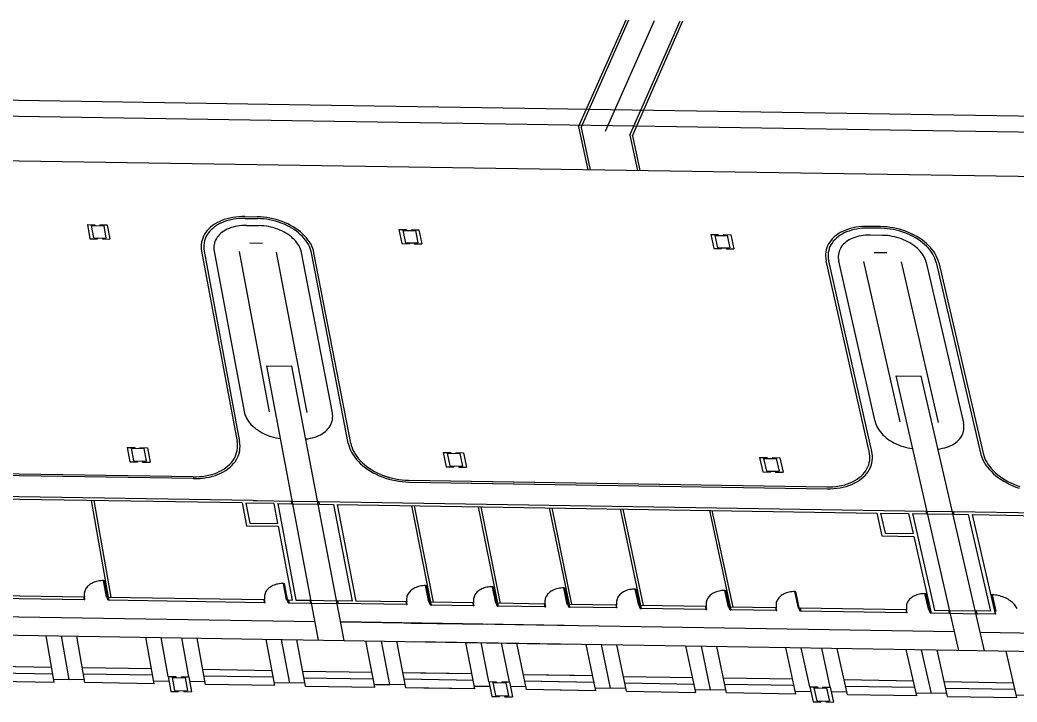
# Model space of a CAD drawing. Extents: x -68 to 264, y 51 to 115.
# Drawn here: x 142.9 to 186.96, y 83.68 to 113.81 of the extents above; entities that cross this region are included whole.
import ezdxf

# ---------------------------------------------------------------- set-up
doc = ezdxf.new("R2010")
doc.units = 0
doc.layers.get('0').update_dxf_attribs({"linetype": 'CONTINUOUS'})

msp = doc.modelspace()

# ---------------------------------------------------------------- linework, layer by layer
for p, q in [((167.591, 109.083), (169.691, 113.81)), ((167.704, 109.064), (169.811, 113.808)), ((168.778, 108.89), (170.946, 113.791)), ((169.853, 108.716), (172.082, 113.773)), ((169.966, 108.697), (172.201, 113.771)), ((82.286, 111.201), (155.725, 110.065)), ((131.716, 109.728), (155.863, 109.354)), ((155.725, 110.065), (241.372, 108.738)), ((155.863, 109.354), (200.306, 108.664)), ((167.591, 109.083), (167.991, 107.195)), ((167.704, 109.064), (168.1, 107.193)), ((82.523, 108.524), (156.248, 107.38)), ((169.853, 108.716), (170.187, 107.161)), ((169.966, 108.697), (170.297, 107.159)), ((156.248, 107.38), (242.231, 106.043)), ((151.708, 104.898), (151.604, 104.845)), ((151.818, 104.946), (151.708, 104.898)), ((151.884, 104.877), (151.779, 104.832)), ((151.933, 104.988), (151.818, 104.946)), ((151.993, 104.918), (151.884, 104.877)), ((152.052, 105.025), (151.933, 104.988)), ((152.106, 104.952), (151.993, 104.918)), ((152.176, 105.056), (152.052, 105.025)), ((152.224, 104.982), (152.106, 104.952)), ((152.304, 105.081), (152.176, 105.056)), ((152.346, 105.006), (152.224, 104.982)), ((152.435, 105.1), (152.304, 105.081)), ((152.47, 105.024), (152.346, 105.006)), ((152.569, 105.114), (152.435, 105.1)), ((152.597, 105.036), (152.47, 105.024)), ((152.705, 105.121), (152.569, 105.114)), ((152.726, 105.043), (152.597, 105.036)), ((152.842, 105.121), (152.705, 105.121)), ((152.857, 105.044), (152.726, 105.043)), ((152.842, 105.121), (153.393, 105.113)), ((152.857, 105.044), (153.408, 105.035)), ((153.532, 105.108), (153.393, 105.113)), ((153.54, 105.03), (153.408, 105.035)), ((153.672, 105.096), (153.532, 105.108)), ((153.672, 105.02), (153.54, 105.03)), ((153.811, 105.079), (153.672, 105.096)), ((153.805, 105.003), (153.672, 105.02)), ((153.937, 104.981), (153.805, 105.003)), ((153.95, 105.056), (153.811, 105.079)), ((154.068, 104.953), (153.937, 104.981)), ((154.088, 105.026), (153.95, 105.056)), ((154.198, 104.92), (154.068, 104.953)), ((154.225, 104.991), (154.088, 105.026)), ((154.326, 104.881), (154.198, 104.92)), ((154.359, 104.951), (154.225, 104.991)), ((154.451, 104.837), (154.326, 104.881)), ((154.491, 104.905), (154.359, 104.951)), ((154.619, 104.853), (154.491, 104.905)), ((145.881, 104.766), (146.211, 104.761)), ((145.881, 104.766), (145.992, 104.145)), ((146.053, 104.725), (146.151, 104.181)), ((146.053, 104.725), (146.604, 104.716)), ((146.211, 104.761), (146.218, 104.722)), ((146.432, 104.757), (146.439, 104.719)), ((146.432, 104.757), (146.762, 104.752)), ((146.604, 104.716), (146.702, 104.172)), ((146.762, 104.752), (146.874, 104.131)), ((151.118, 104.43), (151.063, 104.347)), ((151.181, 104.51), (151.118, 104.43)), ((151.251, 104.585), (151.181, 104.51)), ((151.278, 104.463), (151.219, 104.387)), ((151.329, 104.657), (151.251, 104.585)), ((151.345, 104.534), (151.278, 104.463)), ((151.414, 104.724), (151.329, 104.657)), ((151.419, 104.603), (151.345, 104.534)), ((151.506, 104.787), (151.414, 104.724)), ((151.5, 104.667), (151.419, 104.603)), ((151.587, 104.726), (151.5, 104.667)), ((151.604, 104.845), (151.506, 104.787)), ((151.68, 104.782), (151.587, 104.726)), ((151.779, 104.832), (151.68, 104.782)), ((151.844, 104.436), (151.78, 104.385)), ((151.913, 104.483), (151.844, 104.436)), ((151.986, 104.526), (151.913, 104.483)), ((152.065, 104.566), (151.986, 104.526)), ((152.147, 104.602), (152.065, 104.566)), ((152.233, 104.634), (152.147, 104.602)), ((152.323, 104.661), (152.233, 104.634)), ((152.416, 104.685), (152.323, 104.661)), ((152.512, 104.703), (152.416, 104.685)), ((152.61, 104.718), (152.512, 104.703)), ((152.711, 104.728), (152.61, 104.718)), ((152.813, 104.733), (152.711, 104.728)), ((152.916, 104.734), (152.813, 104.733)), ((152.916, 104.734), (153.467, 104.725)), ((153.571, 104.721), (153.467, 104.725)), ((153.676, 104.713), (153.571, 104.721)), ((153.781, 104.7), (153.676, 104.713)), ((153.885, 104.682), (153.781, 104.7)), ((153.988, 104.66), (153.885, 104.682)), ((154.091, 104.634), (153.988, 104.66)), ((154.192, 104.603), (154.091, 104.634)), ((154.291, 104.569), (154.192, 104.603)), ((154.387, 104.53), (154.291, 104.569)), ((154.481, 104.487), (154.387, 104.53)), ((154.573, 104.788), (154.451, 104.837)), ((154.572, 104.441), (154.481, 104.487)), ((154.659, 104.392), (154.572, 104.441)), ((154.692, 104.735), (154.573, 104.788)), ((154.744, 104.796), (154.619, 104.853)), ((154.807, 104.676), (154.692, 104.735)), ((154.865, 104.735), (154.744, 104.796)), ((154.917, 104.613), (154.807, 104.676)), ((154.982, 104.669), (154.865, 104.735)), ((155.023, 104.546), (154.917, 104.613)), ((155.093, 104.598), (154.982, 104.669)), ((155.123, 104.476), (155.023, 104.546)), ((155.198, 104.524), (155.093, 104.598)), ((155.218, 104.401), (155.123, 104.476)), ((155.298, 104.445), (155.198, 104.524)), ((155.391, 104.363), (155.298, 104.445)), ((159.652, 104.551), (159.983, 104.546)), ((159.652, 104.551), (159.776, 103.929)), ((159.825, 104.51), (159.933, 103.966)), ((159.825, 104.51), (160.376, 104.501)), ((159.983, 104.546), (159.99, 104.507)), ((160.203, 104.543), (160.211, 104.504)), ((160.203, 104.543), (160.534, 104.538)), ((160.376, 104.501), (160.485, 103.957)), ((160.534, 104.538), (160.658, 103.916)), ((179.257, 104.467), (179.155, 104.414)), ((179.365, 104.514), (179.257, 104.467)), ((179.434, 104.446), (179.331, 104.4)), ((179.479, 104.557), (179.365, 104.514)), ((179.542, 104.486), (179.434, 104.446)), ((179.597, 104.594), (179.479, 104.557)), ((179.654, 104.521), (179.542, 104.486)), ((179.72, 104.625), (179.597, 104.594)), ((179.771, 104.55), (179.654, 104.521)), ((179.847, 104.65), (179.72, 104.625)), ((179.891, 104.574), (179.771, 104.55)), ((179.977, 104.669), (179.847, 104.65)), ((180.015, 104.592), (179.891, 104.574)), ((180.11, 104.682), (179.977, 104.669)), ((180.142, 104.605), (180.015, 104.592)), ((180.246, 104.689), (180.11, 104.682)), ((180.271, 104.612), (180.142, 104.605)), ((180.384, 104.69), (180.246, 104.689)), ((180.402, 104.612), (180.271, 104.612)), ((180.935, 104.681), (180.384, 104.69)), ((180.953, 104.604), (180.402, 104.612)), ((181.074, 104.676), (180.935, 104.681)), ((181.085, 104.599), (180.953, 104.604)), ((181.214, 104.665), (181.074, 104.676)), ((181.218, 104.588), (181.085, 104.599)), ((181.355, 104.648), (181.214, 104.665)), ((181.352, 104.572), (181.218, 104.588)), ((181.485, 104.549), (181.352, 104.572)), ((181.495, 104.624), (181.355, 104.648)), ((181.617, 104.522), (181.485, 104.549)), ((181.634, 104.595), (181.495, 104.624)), ((181.748, 104.488), (181.617, 104.522)), ((181.772, 104.56), (181.634, 104.595)), ((181.877, 104.449), (181.748, 104.488)), ((181.908, 104.519), (181.772, 104.56)), ((182.004, 104.406), (181.877, 104.449)), ((182.042, 104.473), (181.908, 104.519)), ((182.173, 104.421), (182.042, 104.473)), ((145.992, 104.145), (146.323, 104.139)), ((146.151, 104.181), (146.702, 104.172)), ((146.316, 104.178), (146.323, 104.139)), ((146.536, 104.175), (146.543, 104.136)), ((146.543, 104.136), (146.874, 104.131)), ((150.927, 103.988), (150.915, 103.893)), ((150.948, 104.081), (150.927, 103.988)), ((150.978, 104.172), (150.948, 104.081)), ((151.016, 104.261), (150.978, 104.172)), ((151.063, 104.347), (151.016, 104.261)), ((151.058, 104.056), (151.038, 103.967)), ((151.086, 104.142), (151.058, 104.056)), ((151.122, 104.226), (151.086, 104.142)), ((151.167, 104.308), (151.122, 104.226)), ((151.219, 104.387), (151.167, 104.308)), ((151.517, 104.021), (151.495, 103.953)), ((151.546, 104.088), (151.517, 104.021)), ((151.581, 104.152), (151.546, 104.088)), ((151.622, 104.215), (151.581, 104.152)), ((151.669, 104.274), (151.622, 104.215)), ((151.722, 104.331), (151.669, 104.274)), ((151.78, 104.385), (151.722, 104.331)), ((154.742, 104.339), (154.659, 104.392)), ((154.821, 104.283), (154.742, 104.339)), ((154.896, 104.224), (154.821, 104.283)), ((154.966, 104.162), (154.896, 104.224)), ((155.031, 104.099), (154.966, 104.162)), ((155.091, 104.033), (155.031, 104.099)), ((155.145, 103.965), (155.091, 104.033)), ((155.306, 104.323), (155.218, 104.401)), ((155.389, 104.242), (155.306, 104.323)), ((155.464, 104.159), (155.389, 104.242)), ((155.478, 104.278), (155.391, 104.363)), ((155.533, 104.073), (155.464, 104.159)), ((155.558, 104.19), (155.478, 104.278)), ((155.595, 103.985), (155.533, 104.073)), ((155.63, 104.1), (155.558, 104.19)), ((155.695, 104.007), (155.63, 104.1)), ((155.752, 103.913), (155.695, 104.007)), ((173.432, 104.334), (173.763, 104.329)), ((173.432, 104.334), (173.568, 103.712)), ((173.606, 104.293), (174.157, 104.284)), ((173.606, 104.293), (173.725, 103.748)), ((173.763, 104.329), (173.771, 104.29)), ((173.983, 104.325), (173.992, 104.287)), ((173.983, 104.325), (174.314, 104.32)), ((174.157, 104.284), (174.277, 103.74)), ((174.314, 104.32), (174.451, 103.698)), ((178.686, 103.998), (178.634, 103.915)), ((178.745, 104.077), (178.686, 103.998)), ((178.813, 104.153), (178.745, 104.077)), ((178.845, 104.03), (178.788, 103.955)), ((178.888, 104.225), (178.813, 104.153)), ((178.909, 104.102), (178.845, 104.03)), ((178.97, 104.293), (178.888, 104.225)), ((178.98, 104.171), (178.909, 104.102)), ((179.059, 104.355), (178.97, 104.293)), ((179.058, 104.235), (178.98, 104.171)), ((179.143, 104.295), (179.058, 104.235)), ((179.155, 104.414), (179.059, 104.355)), ((179.234, 104.35), (179.143, 104.295)), ((179.331, 104.4), (179.234, 104.35)), ((179.412, 104.003), (179.35, 103.953)), ((179.479, 104.051), (179.412, 104.003)), ((179.551, 104.094), (179.479, 104.051)), ((179.627, 104.134), (179.551, 104.094)), ((179.708, 104.17), (179.627, 104.134)), ((179.794, 104.202), (179.708, 104.17)), ((179.882, 104.229), (179.794, 104.202)), ((179.974, 104.253), (179.882, 104.229)), ((180.07, 104.271), (179.974, 104.253)), ((180.167, 104.286), (180.07, 104.271)), ((180.267, 104.296), (180.167, 104.286)), ((180.369, 104.301), (180.267, 104.296)), ((180.473, 104.302), (180.369, 104.301)), ((181.024, 104.293), (180.473, 104.302)), ((181.129, 104.289), (181.024, 104.293)), ((181.234, 104.281), (181.129, 104.289)), ((181.339, 104.268), (181.234, 104.281)), ((181.444, 104.25), (181.339, 104.268)), ((181.549, 104.228), (181.444, 104.25)), ((181.652, 104.202), (181.549, 104.228)), ((181.754, 104.171), (181.652, 104.202)), ((181.855, 104.136), (181.754, 104.171)), ((181.953, 104.098), (181.855, 104.136)), ((182.048, 104.055), (181.953, 104.098)), ((182.129, 104.357), (182.004, 104.406)), ((182.141, 104.009), (182.048, 104.055)), ((182.25, 104.303), (182.129, 104.357)), ((182.23, 103.959), (182.141, 104.009)), ((182.3, 104.365), (182.173, 104.421)), ((182.367, 104.244), (182.25, 104.303)), ((182.423, 104.303), (182.3, 104.365)), ((182.48, 104.181), (182.367, 104.244)), ((182.542, 104.237), (182.423, 104.303)), ((182.588, 104.114), (182.48, 104.181)), ((182.656, 104.166), (182.542, 104.237)), ((182.691, 104.043), (182.588, 104.114)), ((182.765, 104.092), (182.656, 104.166)), ((182.789, 103.969), (182.691, 104.043)), ((182.868, 104.013), (182.765, 104.092)), ((182.964, 103.931), (182.868, 104.013)), ((150.915, 103.893), (150.911, 103.797)), ((150.911, 103.797), (150.916, 103.7)), ((150.916, 103.7), (150.93, 103.602)), ((150.93, 103.602), (152.496, 95.189)), ((151.026, 103.877), (151.022, 103.785)), ((151.022, 103.785), (151.027, 103.693)), ((151.038, 103.967), (151.026, 103.877)), ((151.027, 103.693), (151.04, 103.6)), ((151.04, 103.6), (152.608, 95.187)), ((151.47, 103.812), (151.467, 103.739)), ((151.467, 103.739), (151.471, 103.667)), ((151.479, 103.883), (151.47, 103.812)), ((151.471, 103.667), (151.482, 103.593)), ((151.495, 103.953), (151.479, 103.883)), ((151.482, 103.593), (152.805, 96.514)), ((152.585, 103.576), (153.92, 96.496)), ((153.063, 103.957), (153.615, 103.948)), ((155.592, 96.47), (154.24, 103.55)), ((155.194, 103.895), (155.145, 103.965)), ((155.236, 103.824), (155.194, 103.895)), ((155.272, 103.752), (155.236, 103.824)), ((155.303, 103.68), (155.272, 103.752)), ((155.327, 103.606), (155.303, 103.68)), ((155.344, 103.533), (155.327, 103.606)), ((155.648, 103.895), (155.595, 103.985)), ((155.695, 103.804), (155.648, 103.895)), ((155.733, 103.712), (155.695, 103.804)), ((155.763, 103.619), (155.733, 103.712)), ((155.8, 103.817), (155.752, 103.913)), ((155.785, 103.526), (155.763, 103.619)), ((155.841, 103.72), (155.8, 103.817)), ((155.872, 103.622), (155.841, 103.72)), ((155.896, 103.524), (155.872, 103.622)), ((159.776, 103.929), (160.107, 103.924)), ((159.933, 103.966), (160.485, 103.957)), ((160.099, 103.963), (160.107, 103.924)), ((160.319, 103.96), (160.327, 103.921)), ((160.327, 103.921), (160.658, 103.916)), ((173.568, 103.712), (173.899, 103.707)), ((173.725, 103.748), (174.277, 103.74)), ((173.891, 103.746), (173.899, 103.707)), ((174.112, 103.742), (174.12, 103.703)), ((174.12, 103.703), (174.451, 103.698)), ((178.512, 103.555), (178.504, 103.46)), ((178.53, 103.648), (178.512, 103.555)), ((178.556, 103.74), (178.53, 103.648)), ((178.591, 103.829), (178.556, 103.74)), ((178.634, 103.915), (178.591, 103.829)), ((178.64, 103.623), (178.624, 103.534)), ((178.665, 103.709), (178.64, 103.623)), ((178.698, 103.794), (178.665, 103.709)), ((178.739, 103.876), (178.698, 103.794)), ((178.788, 103.955), (178.739, 103.876)), ((179.102, 103.588), (179.082, 103.52)), ((179.128, 103.655), (179.102, 103.588)), ((179.16, 103.72), (179.128, 103.655)), ((179.199, 103.782), (179.16, 103.72)), ((179.243, 103.842), (179.199, 103.782)), ((179.294, 103.899), (179.243, 103.842)), ((179.35, 103.953), (179.294, 103.899)), ((182.316, 103.906), (182.23, 103.959)), ((182.397, 103.85), (182.316, 103.906)), ((182.474, 103.791), (182.397, 103.85)), ((182.547, 103.73), (182.474, 103.791)), ((182.614, 103.666), (182.547, 103.73)), ((182.677, 103.6), (182.614, 103.666)), ((182.734, 103.532), (182.677, 103.6)), ((182.881, 103.891), (182.789, 103.969)), ((182.967, 103.81), (182.881, 103.891)), ((183.055, 103.846), (182.964, 103.931)), ((183.046, 103.726), (182.967, 103.81)), ((183.118, 103.64), (183.046, 103.726)), ((183.138, 103.758), (183.055, 103.846)), ((183.183, 103.552), (183.118, 103.64)), ((183.214, 103.667), (183.138, 103.758)), ((183.24, 103.462), (183.183, 103.552)), ((183.282, 103.574), (183.214, 103.667)), ((183.343, 103.48), (183.282, 103.574)), ((156.707, 96.452), (155.344, 103.533)), ((157.41, 95.111), (155.785, 103.526)), ((157.522, 95.11), (155.896, 103.524)), ((178.504, 103.46), (178.504, 103.364)), ((178.504, 103.364), (178.513, 103.266)), ((178.513, 103.266), (178.53, 103.169)), ((180.432, 94.745), (178.53, 103.169)), ((178.624, 103.534), (178.615, 103.444)), ((178.615, 103.444), (178.616, 103.352)), ((178.616, 103.352), (178.624, 103.26)), ((178.624, 103.26), (178.641, 103.167)), ((180.544, 94.743), (178.641, 103.167)), ((179.069, 103.45), (179.063, 103.379)), ((179.063, 103.379), (179.063, 103.306)), ((179.063, 103.306), (179.069, 103.233)), ((179.082, 103.52), (179.069, 103.45)), ((179.069, 103.233), (179.083, 103.16)), ((180.689, 96.071), (179.083, 103.16)), ((181.805, 96.054), (180.188, 103.143)), ((181.203, 103.515), (180.651, 103.524)), ((181.845, 103.117), (183.479, 96.028)), ((182.785, 103.462), (182.734, 103.532)), ((182.83, 103.391), (182.785, 103.462)), ((182.87, 103.319), (182.83, 103.391)), ((182.903, 103.246), (182.87, 103.319)), ((182.93, 103.173), (182.903, 103.246)), ((182.95, 103.1), (182.93, 103.173)), ((183.29, 103.371), (183.24, 103.462)), ((183.332, 103.279), (183.29, 103.371)), ((183.366, 103.186), (183.332, 103.279)), ((183.395, 103.384), (183.343, 103.48)), ((183.392, 103.093), (183.366, 103.186)), ((183.439, 103.287), (183.395, 103.384)), ((183.475, 103.189), (183.439, 103.287)), ((183.502, 103.091), (183.475, 103.189)), ((182.95, 103.1), (184.595, 96.01)), ((183.392, 103.093), (185.353, 94.667)), ((183.502, 103.091), (185.465, 94.666)), ((156.102, 86.416), (153.813, 98.532)), ((153.813, 98.532), (154.924, 98.515)), ((157.233, 86.397), (154.924, 98.515)), ((184.39, 85.96), (181.617, 98.093)), ((181.617, 98.093), (182.73, 98.075)), ((185.522, 85.942), (182.73, 98.075)), ((152.805, 96.514), (152.823, 96.438)), ((152.823, 96.438), (152.847, 96.362)), ((152.847, 96.362), (152.878, 96.287)), ((152.878, 96.287), (152.915, 96.212)), ((152.915, 96.212), (152.959, 96.138)), ((152.959, 96.138), (153.009, 96.066)), ((153.009, 96.066), (153.065, 95.996)), ((156.671, 96.009), (156.694, 96.08)), ((156.694, 96.08), (156.71, 96.152)), ((156.718, 96.376), (156.707, 96.452)), ((156.71, 96.152), (156.72, 96.226)), ((156.722, 96.301), (156.718, 96.376)), ((156.72, 96.226), (156.722, 96.301)), ((180.689, 96.071), (180.71, 95.995)), ((153.065, 95.996), (153.127, 95.928)), ((153.127, 95.928), (153.194, 95.862)), ((153.194, 95.862), (153.267, 95.798)), ((153.267, 95.798), (153.344, 95.737)), ((153.344, 95.737), (153.427, 95.68)), ((153.427, 95.68), (153.513, 95.625)), ((153.513, 95.625), (153.603, 95.574)), ((156.333, 95.581), (156.399, 95.633)), ((156.399, 95.633), (156.459, 95.688)), ((156.459, 95.688), (156.514, 95.747)), ((156.514, 95.747), (156.563, 95.808)), ((156.563, 95.808), (156.606, 95.873)), ((156.606, 95.873), (156.642, 95.94)), ((156.642, 95.94), (156.671, 96.009)), ((180.71, 95.995), (180.737, 95.919)), ((180.737, 95.919), (180.771, 95.844)), ((180.771, 95.844), (180.812, 95.769)), ((180.812, 95.769), (180.858, 95.696)), ((180.858, 95.696), (180.911, 95.624)), ((180.911, 95.624), (180.97, 95.553)), ((184.578, 95.566), (184.598, 95.637)), ((184.61, 95.934), (184.595, 96.01)), ((184.598, 95.637), (184.611, 95.709)), ((184.617, 95.858), (184.61, 95.934)), ((184.611, 95.709), (184.618, 95.783)), ((184.618, 95.783), (184.617, 95.858)), ((152.51, 95.089), (152.496, 95.189)), ((152.623, 95.082), (152.608, 95.187)), ((153.603, 95.574), (153.697, 95.527)), ((153.697, 95.527), (153.794, 95.484)), ((153.794, 95.484), (153.894, 95.444)), ((153.894, 95.444), (153.996, 95.409)), ((153.996, 95.409), (154.101, 95.379)), ((154.101, 95.379), (154.206, 95.353)), ((154.206, 95.353), (154.313, 95.331)), ((154.313, 95.331), (154.421, 95.314)), ((155.538, 95.297), (155.639, 95.31)), ((155.639, 95.31), (155.739, 95.329)), ((155.739, 95.329), (155.835, 95.351)), ((155.835, 95.351), (155.928, 95.379)), ((155.928, 95.379), (156.018, 95.411)), ((156.018, 95.411), (156.103, 95.447)), ((156.103, 95.447), (156.185, 95.488)), ((156.185, 95.488), (156.261, 95.532)), ((156.261, 95.532), (156.333, 95.581)), ((180.97, 95.553), (181.035, 95.485)), ((181.035, 95.485), (181.105, 95.419)), ((181.105, 95.419), (181.18, 95.355)), ((181.18, 95.355), (181.26, 95.294)), ((181.26, 95.294), (181.344, 95.236)), ((181.344, 95.236), (181.433, 95.182)), ((181.433, 95.182), (181.525, 95.131)), ((184.256, 95.137), (184.32, 95.189)), ((184.32, 95.189), (184.378, 95.245)), ((184.378, 95.245), (184.431, 95.304)), ((184.431, 95.304), (184.477, 95.365)), ((184.477, 95.365), (184.517, 95.43)), ((184.517, 95.43), (184.551, 95.497)), ((184.551, 95.497), (184.578, 95.566)), ((147.644, 94.928), (147.979, 94.922)), ((147.644, 94.928), (147.758, 94.288)), ((147.818, 94.885), (147.919, 94.326)), ((147.818, 94.885), (148.377, 94.876)), ((147.979, 94.922), (147.986, 94.882)), ((148.202, 94.919), (148.209, 94.879)), ((148.202, 94.919), (148.537, 94.913)), ((148.377, 94.876), (148.478, 94.317)), ((148.537, 94.913), (148.653, 94.274)), ((152.478, 94.697), (152.5, 94.793)), ((152.5, 94.793), (152.512, 94.891)), ((152.516, 94.989), (152.51, 95.089)), ((152.512, 94.891), (152.516, 94.989)), ((152.589, 94.671), (152.612, 94.772)), ((152.612, 94.772), (152.625, 94.874)), ((152.628, 94.978), (152.623, 95.082)), ((152.625, 94.874), (152.628, 94.978)), ((157.41, 95.111), (157.435, 95.006)), ((157.435, 95.006), (157.469, 94.901)), ((157.469, 94.901), (157.512, 94.797)), ((157.512, 94.797), (157.564, 94.693)), ((157.522, 95.11), (157.546, 95.009)), ((157.546, 95.009), (157.578, 94.909)), ((157.578, 94.909), (157.619, 94.81)), ((157.619, 94.81), (157.669, 94.712)), ((180.451, 94.645), (180.432, 94.745)), ((180.563, 94.638), (180.544, 94.743)), ((181.525, 95.131), (181.621, 95.084)), ((181.621, 95.084), (181.72, 95.04)), ((181.72, 95.04), (181.821, 95.001)), ((181.821, 95.001), (181.925, 94.966)), ((181.925, 94.966), (182.03, 94.935)), ((182.03, 94.935), (182.137, 94.909)), ((182.137, 94.909), (182.245, 94.888)), ((182.245, 94.888), (182.353, 94.871)), ((183.471, 94.853), (183.573, 94.867)), ((183.573, 94.867), (183.671, 94.885)), ((183.671, 94.885), (183.767, 94.908)), ((183.767, 94.908), (183.859, 94.935)), ((183.859, 94.935), (183.948, 94.967)), ((183.948, 94.967), (184.032, 95.004)), ((184.032, 95.004), (184.111, 95.044)), ((184.111, 95.044), (184.186, 95.089)), ((184.186, 95.089), (184.256, 95.137)), ((147.919, 94.326), (148.478, 94.317)), ((148.087, 94.323), (148.094, 94.283)), ((148.31, 94.32), (148.317, 94.28)), ((152.244, 94.257), (152.307, 94.339)), ((152.307, 94.339), (152.363, 94.424)), ((152.343, 94.208), (152.41, 94.294)), ((152.363, 94.424), (152.41, 94.513)), ((152.41, 94.513), (152.448, 94.604)), ((152.41, 94.294), (152.468, 94.384)), ((152.448, 94.604), (152.478, 94.697)), ((152.468, 94.384), (152.517, 94.477)), ((152.517, 94.477), (152.558, 94.573)), ((152.558, 94.573), (152.589, 94.671)), ((157.564, 94.693), (157.625, 94.592)), ((157.625, 94.592), (157.694, 94.492)), ((157.669, 94.712), (157.727, 94.615)), ((157.694, 94.492), (157.771, 94.394)), ((157.727, 94.615), (157.792, 94.519)), ((157.771, 94.394), (157.857, 94.299)), ((157.792, 94.519), (157.866, 94.426)), ((157.857, 94.299), (157.949, 94.207)), ((157.866, 94.426), (157.947, 94.336)), ((157.947, 94.336), (158.035, 94.248)), ((161.611, 94.707), (161.946, 94.702)), ((161.611, 94.707), (161.738, 94.067)), ((161.787, 94.664), (161.898, 94.105)), ((161.787, 94.664), (162.345, 94.655)), ((161.946, 94.702), (161.954, 94.662)), ((162.17, 94.698), (162.178, 94.658)), ((162.17, 94.698), (162.505, 94.693)), ((162.345, 94.655), (162.457, 94.096)), ((162.505, 94.693), (162.633, 94.053)), ((175.587, 94.483), (175.923, 94.478)), ((175.587, 94.483), (175.727, 93.843)), ((175.764, 94.441), (176.323, 94.432)), ((175.764, 94.441), (175.886, 93.881)), ((175.923, 94.478), (175.932, 94.438)), ((176.147, 94.475), (176.155, 94.435)), ((176.147, 94.475), (176.482, 94.469)), ((176.323, 94.432), (176.446, 93.872)), ((176.482, 94.469), (176.623, 93.829)), ((180.434, 94.253), (180.452, 94.349)), ((180.46, 94.545), (180.451, 94.645)), ((180.452, 94.349), (180.46, 94.446)), ((180.46, 94.446), (180.46, 94.545)), ((180.546, 94.227), (180.565, 94.327)), ((180.573, 94.534), (180.563, 94.638)), ((180.565, 94.327), (180.574, 94.43)), ((180.574, 94.43), (180.573, 94.534)), ((185.353, 94.667), (185.382, 94.562)), ((185.382, 94.562), (185.42, 94.457)), ((185.42, 94.457), (185.468, 94.352)), ((185.465, 94.666), (185.492, 94.565)), ((185.468, 94.352), (185.524, 94.249)), ((185.492, 94.565), (185.529, 94.465)), ((185.529, 94.465), (185.574, 94.366)), ((185.574, 94.366), (185.628, 94.267)), ((147.758, 94.288), (148.094, 94.283)), ((148.317, 94.28), (148.653, 94.274)), ((151.597, 93.807), (151.708, 93.856)), ((151.708, 93.856), (151.814, 93.911)), ((151.814, 93.911), (151.914, 93.971)), ((151.892, 93.845), (151.997, 93.908)), ((151.914, 93.971), (152.007, 94.035)), ((151.997, 93.908), (152.094, 93.976)), ((152.007, 94.035), (152.093, 94.105)), ((152.093, 94.105), (152.172, 94.179)), ((152.094, 93.976), (152.185, 94.049)), ((152.172, 94.179), (152.244, 94.257)), ((152.185, 94.049), (152.268, 94.126)), ((152.268, 94.126), (152.343, 94.208)), ((157.949, 94.207), (158.049, 94.118)), ((158.035, 94.248), (158.131, 94.164)), ((158.049, 94.118), (158.156, 94.033)), ((158.131, 94.164), (158.232, 94.083)), ((158.156, 94.033), (158.269, 93.953)), ((158.232, 94.083), (158.34, 94.006)), ((158.269, 93.953), (158.388, 93.876)), ((158.34, 94.006), (158.453, 93.933)), ((158.388, 93.876), (158.512, 93.805)), ((158.453, 93.933), (158.571, 93.865)), ((158.571, 93.865), (158.694, 93.802)), ((161.738, 94.067), (162.074, 94.062)), ((161.898, 94.105), (162.457, 94.096)), ((162.066, 94.102), (162.074, 94.062)), ((162.29, 94.098), (162.298, 94.058)), ((162.298, 94.058), (162.633, 94.053)), ((175.886, 93.881), (176.446, 93.872)), ((176.054, 93.878), (176.063, 93.838)), ((176.278, 93.875), (176.287, 93.835)), ((180.217, 93.812), (180.277, 93.894)), ((180.277, 93.894), (180.329, 93.979)), ((180.329, 93.979), (180.373, 94.068)), ((180.373, 94.068), (180.408, 94.159)), ((180.382, 93.849), (180.436, 93.939)), ((180.408, 94.159), (180.434, 94.253)), ((180.436, 93.939), (180.482, 94.032)), ((180.482, 94.032), (180.519, 94.128)), ((180.519, 94.128), (180.546, 94.227)), ((185.524, 94.249), (185.589, 94.147)), ((185.589, 94.147), (185.662, 94.047)), ((185.628, 94.267), (185.689, 94.17)), ((185.662, 94.047), (185.743, 93.949)), ((185.689, 94.17), (185.759, 94.075)), ((185.743, 93.949), (185.832, 93.854)), ((185.759, 94.075), (185.836, 93.981)), ((185.832, 93.854), (185.928, 93.762)), ((185.836, 93.981), (185.921, 93.891)), ((185.921, 93.891), (186.013, 93.803)), ((150.555, 93.626), (138.052, 93.824)), ((150.57, 93.545), (138.065, 93.744)), ((150.555, 93.626), (150.695, 93.627)), ((150.57, 93.545), (150.717, 93.546)), ((150.695, 93.627), (150.833, 93.634)), ((150.717, 93.546), (150.862, 93.554)), ((150.833, 93.634), (150.969, 93.647)), ((150.862, 93.554), (151.005, 93.568)), ((150.969, 93.647), (151.103, 93.667)), ((151.005, 93.568), (151.145, 93.589)), ((151.103, 93.667), (151.232, 93.693)), ((151.145, 93.589), (151.281, 93.616)), ((151.232, 93.693), (151.358, 93.725)), ((151.281, 93.616), (151.413, 93.65)), ((151.358, 93.725), (151.48, 93.763)), ((151.413, 93.65), (151.541, 93.69)), ((151.48, 93.763), (151.597, 93.807)), ((151.541, 93.69), (151.664, 93.736)), ((151.664, 93.736), (151.781, 93.787)), ((151.781, 93.787), (151.892, 93.845)), ((158.512, 93.805), (158.641, 93.738)), ((158.641, 93.738), (158.775, 93.677)), ((158.694, 93.802), (158.822, 93.743)), ((158.775, 93.677), (158.912, 93.621)), ((158.822, 93.743), (158.953, 93.69)), ((158.912, 93.621), (159.053, 93.571)), ((158.913, 93.703), (159.052, 93.652)), ((158.953, 93.69), (159.087, 93.643)), ((159.052, 93.652), (159.193, 93.607)), ((159.053, 93.571), (159.197, 93.527)), ((159.087, 93.643), (159.224, 93.601)), ((159.193, 93.607), (159.363, 93.564)), ((159.197, 93.527), (159.343, 93.489)), ((159.224, 93.601), (159.363, 93.564)), ((159.343, 93.489), (159.491, 93.457)), ((159.363, 93.564), (159.503, 93.534)), ((159.491, 93.457), (159.639, 93.432)), ((159.503, 93.534), (159.645, 93.51)), ((159.639, 93.432), (159.789, 93.413)), ((159.645, 93.51), (159.787, 93.492)), ((159.787, 93.492), (159.929, 93.48)), ((159.929, 93.48), (160.07, 93.475)), ((160.07, 93.475), (165.652, 93.387)), ((160.07, 93.475), (178.553, 93.18)), ((175.727, 93.843), (176.063, 93.838)), ((176.287, 93.835), (176.623, 93.829)), ((179.698, 93.41), (179.801, 93.465)), ((179.801, 93.465), (179.899, 93.525)), ((179.882, 93.399), (179.984, 93.462)), ((179.899, 93.525), (179.989, 93.59)), ((179.984, 93.462), (180.079, 93.53)), ((179.989, 93.59), (180.073, 93.66)), ((180.073, 93.66), (180.149, 93.734)), ((180.079, 93.53), (180.167, 93.604)), ((180.149, 93.734), (180.217, 93.812)), ((180.167, 93.604), (180.246, 93.681)), ((180.246, 93.681), (180.318, 93.763)), ((180.318, 93.763), (180.382, 93.849)), ((185.928, 93.762), (186.032, 93.673)), ((186.013, 93.803), (186.111, 93.719)), ((186.032, 93.673), (186.142, 93.588)), ((186.111, 93.719), (186.216, 93.638)), ((186.142, 93.588), (186.258, 93.507)), ((186.216, 93.638), (186.327, 93.561)), ((186.258, 93.507), (186.38, 93.431)), ((186.327, 93.561), (186.443, 93.488)), ((186.38, 93.431), (186.507, 93.359)), ((186.443, 93.488), (186.564, 93.42)), ((186.564, 93.42), (186.69, 93.356)), ((159.789, 93.413), (159.938, 93.4)), ((159.938, 93.4), (160.086, 93.395)), ((160.086, 93.395), (165.668, 93.306)), ((160.086, 93.395), (178.57, 93.099)), ((178.553, 93.18), (178.693, 93.181)), ((178.57, 93.099), (178.717, 93.1)), ((178.693, 93.181), (178.831, 93.188)), ((178.717, 93.1), (178.862, 93.108)), ((178.831, 93.188), (178.966, 93.201)), ((178.862, 93.108), (179.005, 93.122)), ((178.966, 93.201), (179.099, 93.221)), ((179.005, 93.122), (179.144, 93.143)), ((179.099, 93.221), (179.228, 93.247)), ((179.144, 93.143), (179.279, 93.17)), ((179.228, 93.247), (179.352, 93.279)), ((179.279, 93.17), (179.41, 93.204)), ((179.352, 93.279), (179.473, 93.317)), ((179.41, 93.204), (179.537, 93.244)), ((179.473, 93.317), (179.588, 93.361)), ((179.537, 93.244), (179.658, 93.29)), ((179.588, 93.361), (179.698, 93.41)), ((179.658, 93.29), (179.773, 93.342)), ((179.773, 93.342), (179.882, 93.399)), ((186.507, 93.359), (186.639, 93.292)), ((186.639, 93.292), (186.775, 93.231)), ((186.69, 93.356), (186.82, 93.298)), ((186.775, 93.231), (186.915, 93.175)), ((186.82, 93.298), (186.953, 93.244)), ((186.915, 93.175), (187.058, 93.125)), ((186.953, 93.244), (187.089, 93.197)), ((153.205, 92.584), (134.578, 92.879)), ((152.723, 92.471), (134.597, 92.759)), ((146.053, 92.577), (146.805, 88.312)), ((146.165, 92.575), (146.918, 88.31)), ((153.205, 92.584), (153.373, 92.581)), ((153.373, 92.581), (154.886, 92.557)), ((154.886, 92.557), (156.119, 92.537)), ((154.886, 92.557), (154.909, 92.436)), ((156.142, 92.417), (156.119, 92.537)), ((156.119, 92.537), (182.928, 92.11)), ((152.723, 92.471), (152.909, 91.465)), ((154.124, 92.449), (152.891, 92.468)), ((152.891, 92.468), (153.055, 91.583)), ((154.124, 92.449), (154.29, 91.563)), ((154.292, 92.446), (155.094, 88.18)), ((154.292, 92.446), (154.909, 92.436)), ((154.909, 92.436), (156.142, 92.417)), ((156.142, 92.417), (156.759, 92.407)), ((156.759, 92.407), (157.576, 88.14)), ((156.927, 92.404), (180.766, 92.026)), ((156.927, 92.404), (157.745, 88.138)), ((160.212, 92.352), (161.05, 88.085)), ((160.325, 92.35), (161.163, 88.083)), ((163.151, 92.306), (164.006, 88.038)), ((163.263, 92.304), (164.119, 88.036)), ((166.291, 92.256), (167.166, 87.987)), ((166.404, 92.254), (167.279, 87.986)), ((169.432, 92.206), (170.326, 87.937)), ((169.545, 92.204), (170.439, 87.935)), ((173.371, 92.144), (174.315, 87.752)), ((173.483, 92.142), (174.401, 87.872)), ((182.928, 92.11), (184.163, 92.09)), ((182.928, 92.11), (182.956, 91.989)), ((180.766, 92.026), (180.994, 91.016)), ((180.935, 92.024), (181.135, 91.135)), ((180.935, 92.024), (182.17, 92.004)), ((182.17, 92.004), (182.372, 91.115)), ((182.338, 92.001), (183.31, 87.73)), ((182.338, 92.001), (182.956, 91.989)), ((182.956, 91.989), (184.191, 91.969)), ((184.163, 92.09), (200.012, 91.839)), ((184.191, 91.969), (184.163, 92.09)), ((184.191, 91.969), (184.808, 91.96)), ((184.808, 91.96), (185.795, 87.69)), ((184.977, 91.957), (185.993, 87.565)), ((184.977, 91.957), (199.874, 91.721)), ((152.909, 91.465), (154.313, 91.443)), ((153.055, 91.583), (154.29, 91.563)), ((154.313, 91.443), (154.925, 88.183)), ((180.994, 91.016), (182.399, 90.994)), ((181.135, 91.135), (182.372, 91.115)), ((182.399, 90.994), (183.141, 87.732)), ((146.349, 89.017), (146.29, 89.003)), ((146.409, 89.029), (146.349, 89.017)), ((146.471, 89.037), (146.409, 89.029)), ((146.534, 89.042), (146.471, 89.037)), ((146.598, 89.044), (146.534, 89.042)), ((146.726, 88.314), (146.598, 89.044)), ((146.598, 89.044), (146.637, 89.044)), ((146.787, 88.191), (146.637, 89.044)), ((145.777, 88.601), (145.762, 88.558)), ((145.795, 88.644), (145.777, 88.601)), ((145.818, 88.685), (145.795, 88.644)), ((145.844, 88.724), (145.818, 88.685)), ((145.875, 88.762), (145.844, 88.724)), ((145.908, 88.798), (145.875, 88.762)), ((145.946, 88.832), (145.908, 88.798)), ((145.986, 88.863), (145.946, 88.832)), ((146.03, 88.893), (145.986, 88.863)), ((146.077, 88.92), (146.03, 88.893)), ((146.126, 88.945), (146.077, 88.92)), ((146.179, 88.967), (146.126, 88.945)), ((146.233, 88.987), (146.179, 88.967)), ((146.29, 89.003), (146.233, 88.987)), ((153.801, 88.597), (153.775, 88.558)), ((153.831, 88.635), (153.801, 88.597)), ((153.864, 88.671), (153.831, 88.635)), ((153.901, 88.705), (153.864, 88.671)), ((153.942, 88.737), (153.901, 88.705)), ((153.985, 88.766), (153.942, 88.737)), ((154.032, 88.793), (153.985, 88.766)), ((154.081, 88.818), (154.032, 88.793)), ((154.133, 88.84), (154.081, 88.818)), ((154.187, 88.86), (154.133, 88.84)), ((154.244, 88.877), (154.187, 88.86)), ((154.302, 88.891), (154.244, 88.877)), ((154.362, 88.902), (154.302, 88.891)), ((154.424, 88.91), (154.362, 88.902)), ((154.487, 88.915), (154.424, 88.91)), ((154.551, 88.917), (154.487, 88.915)), ((154.688, 88.186), (154.551, 88.917)), ((154.551, 88.917), (154.59, 88.917)), ((154.75, 88.064), (154.59, 88.917)), ((160.143, 88.573), (160.11, 88.537)), ((160.179, 88.607), (160.143, 88.573)), ((160.219, 88.639), (160.179, 88.607)), ((160.263, 88.669), (160.219, 88.639)), ((160.309, 88.696), (160.263, 88.669)), ((160.358, 88.721), (160.309, 88.696)), ((160.41, 88.743), (160.358, 88.721)), ((160.464, 88.762), (160.41, 88.743)), ((160.52, 88.779), (160.464, 88.762)), ((160.579, 88.793), (160.52, 88.779)), ((160.639, 88.804), (160.579, 88.793)), ((160.701, 88.812), (160.639, 88.804)), ((160.763, 88.818), (160.701, 88.812)), ((160.827, 88.82), (160.763, 88.818)), ((160.971, 88.089), (160.827, 88.82)), ((160.827, 88.82), (160.867, 88.819)), ((161.034, 87.966), (160.867, 88.819)), ((163.173, 88.592), (163.133, 88.56)), ((163.216, 88.622), (163.173, 88.592)), ((163.262, 88.649), (163.216, 88.622)), ((163.311, 88.674), (163.262, 88.649)), ((163.363, 88.696), (163.311, 88.674)), ((163.417, 88.715), (163.363, 88.696)), ((163.474, 88.732), (163.417, 88.715)), ((163.532, 88.746), (163.474, 88.732)), ((163.592, 88.757), (163.532, 88.746)), ((163.654, 88.765), (163.592, 88.757)), ((163.717, 88.771), (163.654, 88.765)), ((163.78, 88.773), (163.717, 88.771)), ((163.927, 88.042), (163.78, 88.773)), ((163.78, 88.773), (163.82, 88.772)), ((163.991, 87.919), (163.82, 88.772)), ((166.374, 88.569), (166.331, 88.539)), ((166.42, 88.596), (166.374, 88.569)), ((166.469, 88.621), (166.42, 88.596)), ((166.52, 88.643), (166.469, 88.621)), ((166.574, 88.662), (166.52, 88.643)), ((166.631, 88.679), (166.574, 88.662)), ((166.689, 88.693), (166.631, 88.679)), ((166.749, 88.704), (166.689, 88.693)), ((166.811, 88.712), (166.749, 88.704)), ((166.873, 88.718), (166.811, 88.712)), ((166.937, 88.72), (166.873, 88.718)), ((167.087, 87.989), (166.937, 88.72)), ((166.937, 88.72), (166.977, 88.719)), ((167.152, 87.866), (166.977, 88.719)), ((169.626, 88.57), (169.577, 88.546)), ((169.678, 88.593), (169.626, 88.57)), ((169.731, 88.612), (169.678, 88.593)), ((169.788, 88.629), (169.731, 88.612)), ((169.846, 88.643), (169.788, 88.629)), ((169.906, 88.654), (169.846, 88.643)), ((169.967, 88.662), (169.906, 88.654)), ((170.03, 88.667), (169.967, 88.662)), ((170.094, 88.67), (170.03, 88.667)), ((170.247, 87.938), (170.094, 88.67)), ((170.094, 88.67), (170.134, 88.669)), ((170.312, 87.815), (170.134, 88.669)), ((173.804, 88.58), (173.746, 88.566)), ((173.864, 88.591), (173.804, 88.58)), ((173.926, 88.599), (173.864, 88.591)), ((173.988, 88.604), (173.926, 88.599)), ((174.052, 88.607), (173.988, 88.604)), ((174.209, 87.875), (174.052, 88.607)), ((174.052, 88.607), (174.092, 88.606)), ((174.275, 87.752), (174.092, 88.606)), ((141.843, 88.27), (145.733, 88.208)), ((141.935, 88.39), (145.712, 88.33)), ((145.712, 88.33), (145.733, 88.208)), ((145.712, 88.33), (145.751, 88.329)), ((145.733, 88.208), (145.772, 88.207)), ((145.745, 88.468), (145.743, 88.422)), ((145.743, 88.422), (145.745, 88.376)), ((145.752, 88.513), (145.745, 88.468)), ((145.745, 88.376), (145.751, 88.329)), ((145.772, 88.207), (145.751, 88.329)), ((145.762, 88.558), (145.752, 88.513)), ((146.726, 88.314), (146.805, 88.312)), ((146.787, 88.191), (146.827, 88.19)), ((146.805, 88.312), (153.673, 88.203)), ((146.805, 88.312), (146.827, 88.19)), ((146.827, 88.19), (153.696, 88.081)), ((153.673, 88.203), (153.696, 88.081)), ((153.673, 88.203), (153.712, 88.202)), ((153.705, 88.341), (153.703, 88.295)), ((153.703, 88.295), (153.706, 88.249)), ((153.711, 88.386), (153.705, 88.341)), ((153.706, 88.249), (153.712, 88.202)), ((153.721, 88.431), (153.711, 88.386)), ((153.735, 88.08), (153.712, 88.202)), ((153.735, 88.474), (153.721, 88.431)), ((153.753, 88.517), (153.735, 88.474)), ((153.775, 88.558), (153.753, 88.517)), ((154.688, 88.186), (154.767, 88.185)), ((154.767, 88.185), (154.925, 88.183)), ((154.767, 88.185), (154.79, 88.063)), ((155.094, 88.18), (155.714, 88.17)), ((155.714, 88.17), (156.955, 88.15)), ((155.714, 88.17), (155.737, 88.048)), ((157.576, 88.14), (156.955, 88.15)), ((156.978, 88.028), (156.955, 88.15)), ((159.956, 88.1), (157.745, 88.138)), ((159.986, 88.243), (159.985, 88.197)), ((159.985, 88.197), (159.988, 88.151)), ((159.992, 88.289), (159.986, 88.243)), ((159.988, 88.151), (159.995, 88.104)), ((160.001, 88.333), (159.992, 88.289)), ((160.015, 88.377), (160.001, 88.333)), ((160.033, 88.419), (160.015, 88.377)), ((160.055, 88.46), (160.033, 88.419)), ((160.08, 88.499), (160.055, 88.46)), ((160.11, 88.537), (160.08, 88.499)), ((162.942, 88.196), (162.941, 88.15)), ((162.941, 88.15), (162.944, 88.104)), ((162.947, 88.242), (162.942, 88.196)), ((162.957, 88.286), (162.947, 88.242)), ((162.97, 88.33), (162.957, 88.286)), ((162.988, 88.372), (162.97, 88.33)), ((163.009, 88.413), (162.988, 88.372)), ((163.035, 88.452), (163.009, 88.413)), ((163.064, 88.49), (163.035, 88.452)), ((163.097, 88.526), (163.064, 88.49)), ((163.133, 88.56), (163.097, 88.526)), ((166.101, 88.143), (166.1, 88.097)), ((166.106, 88.189), (166.101, 88.143)), ((166.116, 88.233), (166.106, 88.189)), ((166.129, 88.277), (166.116, 88.233)), ((166.146, 88.319), (166.129, 88.277)), ((166.168, 88.36), (166.146, 88.319)), ((166.193, 88.399), (166.168, 88.36)), ((166.222, 88.437), (166.193, 88.399)), ((166.255, 88.473), (166.222, 88.437)), ((166.291, 88.507), (166.255, 88.473)), ((166.331, 88.539), (166.291, 88.507)), ((169.265, 88.138), (169.261, 88.093)), ((169.275, 88.183), (169.265, 88.138)), ((169.288, 88.226), (169.275, 88.183)), ((169.305, 88.269), (169.288, 88.226)), ((169.326, 88.31), (169.305, 88.269)), ((169.351, 88.349), (169.326, 88.31)), ((169.38, 88.387), (169.351, 88.349)), ((169.413, 88.423), (169.38, 88.387)), ((169.449, 88.457), (169.413, 88.423)), ((169.489, 88.489), (169.449, 88.457)), ((169.531, 88.518), (169.489, 88.489)), ((169.577, 88.546), (169.531, 88.518)), ((173.248, 88.163), (173.235, 88.12)), ((173.265, 88.205), (173.248, 88.163)), ((173.286, 88.246), (173.265, 88.205)), ((173.311, 88.286), (173.286, 88.246)), ((173.34, 88.324), (173.311, 88.286)), ((173.372, 88.36), (173.34, 88.324)), ((173.408, 88.394), (173.372, 88.36)), ((173.448, 88.426), (173.408, 88.394)), ((173.49, 88.455), (173.448, 88.426)), ((173.536, 88.482), (173.49, 88.455)), ((173.585, 88.507), (173.536, 88.482)), ((173.636, 88.529), (173.585, 88.507)), ((173.69, 88.549), (173.636, 88.529)), ((173.746, 88.566), (173.69, 88.549)), ((176.357, 88.156), (176.34, 88.114)), ((176.378, 88.197), (176.357, 88.156)), ((176.402, 88.237), (176.378, 88.197)), ((176.431, 88.274), (176.402, 88.237)), ((176.463, 88.31), (176.431, 88.274)), ((176.499, 88.344), (176.463, 88.31)), ((176.538, 88.376), (176.499, 88.344)), ((176.581, 88.406), (176.538, 88.376)), ((176.627, 88.433), (176.581, 88.406)), ((176.675, 88.458), (176.627, 88.433)), ((176.726, 88.48), (176.675, 88.458)), ((176.78, 88.5), (176.726, 88.48)), ((176.836, 88.517), (176.78, 88.5)), ((176.894, 88.53), (176.836, 88.517)), ((176.954, 88.542), (176.894, 88.53)), ((177.016, 88.55), (176.954, 88.542)), ((177.079, 88.555), (177.016, 88.55)), ((177.142, 88.557), (177.079, 88.555)), ((177.303, 87.826), (177.142, 88.557)), ((177.142, 88.557), (177.182, 88.557)), ((177.369, 87.703), (177.182, 88.557)), ((182.158, 88.145), (182.134, 88.105)), ((182.186, 88.183), (182.158, 88.145)), ((182.218, 88.219), (182.186, 88.183)), ((182.254, 88.253), (182.218, 88.219)), ((182.293, 88.285), (182.254, 88.253)), ((182.335, 88.314), (182.293, 88.285)), ((182.381, 88.341), (182.335, 88.314)), ((182.429, 88.366), (182.381, 88.341)), ((182.48, 88.388), (182.429, 88.366)), ((182.534, 88.408), (182.48, 88.388)), ((182.589, 88.425), (182.534, 88.408)), ((182.647, 88.439), (182.589, 88.425)), ((182.707, 88.45), (182.647, 88.439)), ((182.769, 88.458), (182.707, 88.45)), ((182.832, 88.463), (182.769, 88.458)), ((182.895, 88.466), (182.832, 88.463)), ((183.062, 87.734), (182.895, 88.466)), ((182.895, 88.466), (182.935, 88.465)), ((183.129, 87.611), (182.935, 88.465)), ((186.032, 87.565), (185.835, 88.416)), ((185.875, 88.416), (185.835, 88.416)), ((185.94, 88.411), (185.875, 88.416)), ((186.044, 87.684), (185.875, 88.416)), ((186.006, 88.404), (185.94, 88.411)), ((186.071, 88.394), (186.006, 88.404)), ((186.137, 88.381), (186.071, 88.394)), ((186.202, 88.365), (186.137, 88.381)), ((186.266, 88.346), (186.202, 88.365)), ((186.329, 88.325), (186.266, 88.346)), ((186.39, 88.301), (186.329, 88.325)), ((186.45, 88.274), (186.39, 88.301)), ((186.509, 88.245), (186.45, 88.274)), ((186.565, 88.214), (186.509, 88.245)), ((186.619, 88.181), (186.565, 88.214)), ((186.671, 88.145), (186.619, 88.181)), ((186.719, 88.108), (186.671, 88.145)), ((153.696, 88.081), (153.735, 88.08)), ((154.75, 88.064), (154.79, 88.063)), ((154.79, 88.063), (155.737, 88.048)), ((155.737, 88.048), (156.978, 88.028)), ((159.98, 87.98), (156.978, 88.028)), ((159.956, 88.1), (159.995, 88.104)), ((159.956, 88.1), (159.98, 87.98)), ((159.98, 87.98), (160.019, 87.982)), ((160.019, 87.982), (159.995, 88.104)), ((160.971, 88.089), (161.05, 88.085)), ((161.034, 87.966), (161.074, 87.963)), ((162.912, 88.055), (161.05, 88.085)), ((161.05, 88.085), (161.074, 87.963)), ((162.936, 87.933), (161.074, 87.963)), ((162.912, 88.055), (162.951, 88.057)), ((162.912, 88.055), (162.936, 87.933)), ((162.936, 87.933), (162.975, 87.935)), ((162.944, 88.104), (162.951, 88.057)), ((162.975, 87.935), (162.951, 88.057)), ((163.927, 88.042), (164.006, 88.038)), ((163.991, 87.919), (164.031, 87.916)), ((166.071, 88.005), (164.006, 88.038)), ((164.006, 88.038), (164.031, 87.916)), ((166.096, 87.883), (164.031, 87.916)), ((166.071, 88.005), (166.111, 88.004)), ((166.071, 88.005), (166.096, 87.883)), ((166.096, 87.883), (166.136, 87.882)), ((166.1, 88.097), (166.104, 88.051)), ((166.104, 88.051), (166.111, 88.004)), ((166.136, 87.882), (166.111, 88.004)), ((167.087, 87.989), (167.166, 87.987)), ((167.152, 87.866), (167.191, 87.865)), ((169.231, 87.954), (167.166, 87.987)), ((167.166, 87.987), (167.191, 87.865)), ((169.285, 87.832), (167.191, 87.865)), ((169.231, 87.954), (169.285, 87.832)), ((169.231, 87.954), (169.271, 87.954)), ((169.261, 88.093), (169.26, 88.047)), ((169.26, 88.047), (169.263, 88)), ((169.263, 88), (169.271, 87.954)), ((169.285, 87.832), (169.271, 87.954)), ((170.247, 87.938), (170.326, 87.937)), ((170.312, 87.815), (170.352, 87.815)), ((173.193, 87.891), (170.326, 87.937)), ((170.326, 87.937), (170.352, 87.815)), ((173.219, 87.769), (170.352, 87.815)), ((173.193, 87.891), (173.219, 87.769)), ((173.193, 87.891), (173.233, 87.891)), ((173.219, 87.769), (173.259, 87.768)), ((173.222, 88.03), (173.221, 87.984)), ((173.221, 87.984), (173.225, 87.937)), ((173.226, 88.075), (173.222, 88.03)), ((173.225, 87.937), (173.233, 87.891)), ((173.235, 88.12), (173.226, 88.075)), ((173.259, 87.768), (173.233, 87.891)), ((174.209, 87.875), (174.288, 87.874)), ((174.275, 87.752), (174.315, 87.752)), ((176.287, 87.842), (174.288, 87.874)), ((176.313, 87.72), (174.315, 87.752)), ((176.287, 87.842), (176.313, 87.72)), ((176.287, 87.842), (176.326, 87.841)), ((176.313, 87.72), (176.353, 87.719)), ((176.319, 88.026), (176.314, 87.98)), ((176.314, 87.98), (176.314, 87.934)), ((176.314, 87.934), (176.318, 87.888)), ((176.318, 87.888), (176.326, 87.841)), ((176.327, 88.07), (176.319, 88.026)), ((176.353, 87.719), (176.326, 87.841)), ((176.34, 88.114), (176.327, 88.07)), ((177.303, 87.826), (177.382, 87.824)), ((177.369, 87.703), (177.409, 87.702)), ((182.045, 87.75), (177.382, 87.824)), ((177.382, 87.824), (177.409, 87.702)), ((177.409, 87.702), (182.073, 87.628)), ((182.045, 87.75), (182.073, 87.628)), ((182.045, 87.75), (182.085, 87.749)), ((182.076, 87.934), (182.072, 87.889)), ((182.072, 87.889), (182.072, 87.843)), ((182.072, 87.843), (182.076, 87.796)), ((182.084, 87.978), (182.076, 87.934)), ((182.076, 87.796), (182.085, 87.749)), ((182.097, 88.022), (182.084, 87.978)), ((182.112, 87.627), (182.085, 87.749)), ((182.113, 88.064), (182.097, 88.022)), ((182.134, 88.105), (182.113, 88.064)), ((183.141, 87.732), (183.062, 87.734)), ((183.141, 87.732), (183.168, 87.61)), ((183.31, 87.73), (183.931, 87.72)), ((183.931, 87.72), (185.174, 87.7)), ((183.931, 87.72), (183.959, 87.598)), ((185.795, 87.69), (185.174, 87.7)), ((185.202, 87.578), (185.174, 87.7)), ((186.044, 87.684), (185.965, 87.685)), ((186.765, 88.069), (186.719, 88.108)), ((186.808, 88.028), (186.765, 88.069)), ((186.848, 87.986), (186.808, 88.028)), ((186.884, 87.943), (186.848, 87.986)), ((186.916, 87.899), (186.884, 87.943)), ((186.945, 87.854), (186.916, 87.899)), ((186.97, 87.808), (186.945, 87.854)), ((135.429, 87.56), (155.948, 87.232)), ((182.073, 87.628), (182.112, 87.627)), ((183.129, 87.611), (183.168, 87.61)), ((183.168, 87.61), (183.959, 87.598)), ((183.959, 87.598), (185.202, 87.578)), ((185.993, 87.565), (185.202, 87.578)), ((186.032, 87.565), (185.993, 87.565)), ((166.945, 87.057), (157.077, 87.214)), ((157.077, 87.214), (163.573, 87.11)), ((184.203, 86.778), (160.188, 87.162)), ((160.188, 87.162), (163.573, 87.11)), ((135.927, 86.738), (167.112, 86.239)), ((144.415, 84.559), (144.063, 86.608)), ((145.074, 84.671), (144.741, 86.597)), ((145.775, 84.537), (145.419, 86.586)), ((148.836, 84.488), (148.471, 86.538)), ((149.457, 84.806), (149.149, 86.527)), ((150.364, 84.791), (150.053, 86.512)), ((151.103, 84.452), (150.732, 86.501)), ((154.165, 84.403), (153.784, 86.453)), ((154.822, 84.515), (154.463, 86.442)), ((155.526, 84.381), (155.141, 86.431)), ((158.587, 84.332), (158.194, 86.382)), ((159.244, 84.444), (158.873, 86.371)), ((185.334, 86.76), (201.795, 86.497)), ((159.948, 84.31), (159.551, 86.36)), ((160.347, 86.345), (191.58, 85.845)), ((163.011, 84.261), (162.605, 86.311)), ((163.626, 84.579), (163.284, 86.301)), ((164.533, 84.564), (164.189, 86.286)), ((165.28, 84.224), (164.867, 86.275)), ((168.344, 84.173), (167.922, 86.224)), ((168.999, 84.285), (168.601, 86.213)), ((169.705, 84.151), (169.28, 86.202)), ((172.769, 84.102), (172.335, 86.153)), ((173.424, 84.214), (173.014, 86.142)), ((174.131, 84.08), (173.693, 86.132)), ((177.196, 84.031), (176.749, 86.083)), ((177.805, 84.349), (177.428, 86.072)), ((178.712, 84.334), (178.333, 86.057)), ((179.466, 83.994), (179.012, 86.047)), ((182.531, 83.945), (182.069, 85.998)), ((183.184, 84.058), (182.748, 85.987)), ((183.894, 83.923), (183.427, 85.976)), ((186.959, 83.874), (186.484, 85.927)), ((141.245, 85.265), (144.302, 85.216)), ((148.719, 85.145), (145.661, 85.194)), ((154.043, 85.06), (150.984, 85.109)), ((141.293, 84.978), (144.352, 84.929)), ((141.355, 84.608), (144.415, 84.559)), ((144.394, 84.682), (145.074, 84.671)), ((145.754, 84.661), (145.074, 84.671)), ((148.77, 84.858), (145.711, 84.907)), ((148.814, 84.611), (149.494, 84.601)), ((149.457, 84.806), (149.797, 84.801)), ((149.457, 84.806), (149.575, 84.148)), ((149.635, 84.762), (149.738, 84.187)), ((149.635, 84.762), (150.201, 84.753)), ((149.797, 84.801), (149.805, 84.759)), ((150.024, 84.797), (150.031, 84.756)), ((150.024, 84.797), (150.364, 84.791)), ((150.201, 84.753), (150.305, 84.178)), ((150.364, 84.791), (150.483, 84.134)), ((154.096, 84.773), (151.036, 84.822)), ((155.402, 85.038), (158.461, 84.989)), ((155.456, 84.751), (158.516, 84.702)), ((162.881, 84.918), (159.821, 84.967)), ((162.938, 84.631), (159.877, 84.68)), ((162.881, 84.918), (160.619, 84.952)), ((162.938, 84.631), (160.675, 84.665)), ((167.397, 84.846), (165.148, 84.882)), ((168.209, 84.83), (165.148, 84.882)), ((169.569, 84.809), (172.63, 84.76)), ((177.052, 84.689), (173.991, 84.738)), ((182.383, 84.603), (179.32, 84.652)), ((148.836, 84.488), (145.775, 84.537)), ((149.738, 84.187), (150.305, 84.178)), ((149.908, 84.184), (149.915, 84.143)), ((150.135, 84.18), (150.142, 84.139)), ((151.081, 84.575), (150.401, 84.586)), ((154.165, 84.403), (151.103, 84.452)), ((155.502, 84.504), (154.142, 84.526)), ((155.526, 84.381), (158.587, 84.332)), ((158.564, 84.455), (159.244, 84.444)), ((159.925, 84.433), (159.244, 84.444)), ((163.011, 84.261), (159.948, 84.31)), ((163.011, 84.261), (160.747, 84.295)), ((162.987, 84.384), (163.667, 84.373)), ((163.626, 84.579), (163.966, 84.573)), ((163.626, 84.579), (163.757, 83.921)), ((163.804, 84.535), (163.919, 83.959)), ((163.804, 84.535), (164.371, 84.526)), ((163.966, 84.573), (163.975, 84.532)), ((164.193, 84.57), (164.201, 84.529)), ((164.193, 84.57), (164.533, 84.564)), ((164.371, 84.526), (164.487, 83.95)), ((164.533, 84.564), (164.665, 83.906)), ((165.255, 84.348), (164.574, 84.359)), ((167.456, 84.558), (165.205, 84.594)), ((168.268, 84.543), (165.205, 84.594)), ((167.531, 84.188), (165.28, 84.224)), ((168.344, 84.173), (165.28, 84.224)), ((169.68, 84.274), (168.318, 84.296)), ((169.629, 84.521), (172.691, 84.472)), ((172.743, 84.225), (173.424, 84.214)), ((174.105, 84.203), (173.424, 84.214)), ((177.115, 84.401), (174.052, 84.45)), ((177.805, 84.349), (178.145, 84.343)), ((177.805, 84.349), (177.949, 83.69)), ((177.984, 84.305), (178.551, 84.296)), ((177.984, 84.305), (178.11, 83.729)), ((178.145, 84.343), (178.154, 84.302)), ((178.372, 84.34), (178.381, 84.299)), ((178.372, 84.34), (178.712, 84.334)), ((178.551, 84.296), (178.678, 83.72)), ((178.712, 84.334), (178.857, 83.676)), ((182.448, 84.315), (179.384, 84.365)), ((183.744, 84.581), (186.807, 84.532)), ((183.809, 84.294), (186.874, 84.244)), ((149.575, 84.148), (149.915, 84.143)), ((150.142, 84.139), (150.483, 84.134)), ((163.757, 83.921), (164.098, 83.915)), ((163.919, 83.959), (164.487, 83.95)), ((164.089, 83.956), (164.098, 83.915)), ((164.316, 83.953), (164.325, 83.912)), ((164.325, 83.912), (164.665, 83.906)), ((169.705, 84.151), (172.769, 84.102)), ((177.196, 84.031), (174.131, 84.08)), ((177.169, 84.154), (177.85, 84.143)), ((178.11, 83.729), (178.678, 83.72)), ((178.28, 83.726), (178.289, 83.685)), ((178.508, 83.722), (178.517, 83.681)), ((179.439, 84.118), (178.758, 84.129)), ((182.531, 83.945), (179.466, 83.994)), ((183.866, 84.047), (182.503, 84.069)), ((183.894, 83.923), (186.959, 83.874)), ((186.931, 83.998), (187.612, 83.987)), ((177.949, 83.69), (178.289, 83.685)), ((178.517, 83.681), (178.857, 83.676))]:
    msp.add_line(p, q)

doc.saveas('drawing.dxf')
